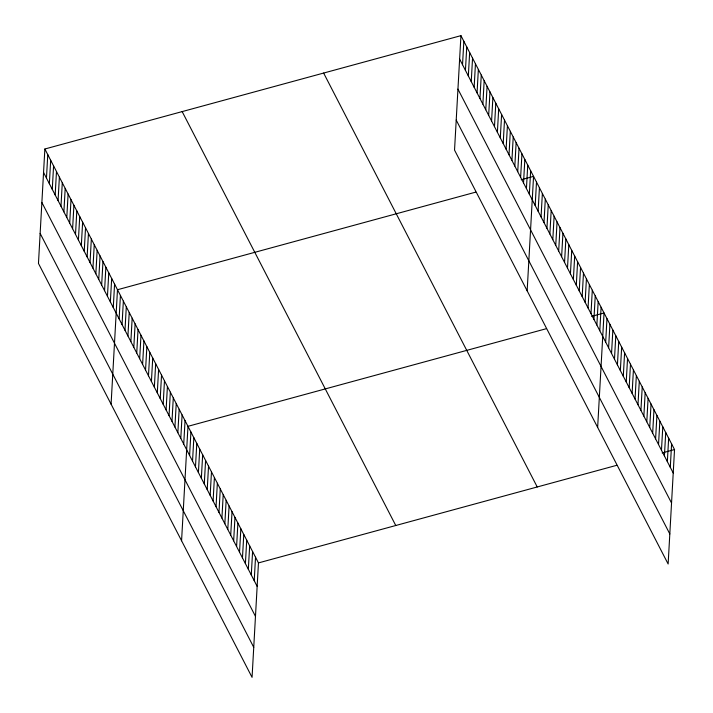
<?xml version="1.0" encoding="UTF-8"?>
<svg xmlns="http://www.w3.org/2000/svg" width="713" height="713" viewBox="0 0 713 713"><rect width="100%" height="100%" fill="white"/><g stroke="black" fill="none" stroke-linecap="round" stroke-linejoin="round"><path stroke-width="1.07" d="M44.866 148.999L38.466 263.436L252.063 677.35L258.462 562.913L44.866 148.999L460.937 35.65L674.534 449.564L668.134 564.001L454.537 150.087L460.937 35.65M46.461 178.072L47.771 154.632M49.366 183.704L50.676 160.265M52.272 189.328L53.582 165.888M55.168 194.961L56.487 171.521M58.074 200.594L59.384 177.145M60.979 206.217L62.289 182.778M63.885 211.85L65.195 188.41M66.79 217.474L68.1 194.034M69.696 223.107L71.006 199.667M72.601 228.739L73.911 205.299M75.507 234.363L76.817 210.923M78.412 239.996L79.722 216.556M81.318 245.629L82.628 222.18M84.223 251.252L85.533 227.812M87.129 256.885L88.439 233.445M90.034 262.509L91.344 239.069M92.94 268.141L94.25 244.702M95.845 273.774L97.155 250.325M98.751 279.398L100.061 255.958M101.656 285.031L102.966 261.591M104.561 290.654L105.872 267.215M107.458 296.287L108.768 272.847M110.363 301.92L111.674 278.471M113.269 307.544L114.579 284.104M111.085 404.173L117.485 289.736L475.749 192.127M119.116 318.863L120.426 295.423M122.048 324.558L123.358 301.118M124.989 330.253L126.299 306.804M127.921 335.939L129.231 312.499M130.862 341.634L132.172 318.185M133.803 347.32L135.113 323.88M136.736 353.015L138.046 329.575M139.677 358.701L140.987 335.262M142.609 364.396L143.919 340.957M145.55 370.092L146.86 346.643M148.482 375.778L149.792 352.338M151.423 381.473L152.734 358.024M154.356 387.159L155.666 363.719M157.297 392.854L158.607 369.414M160.229 398.54L161.539 375.1M163.17 404.235L164.48 380.795M166.102 409.93L167.412 386.482M169.043 415.617L170.354 392.177M171.985 421.312L173.295 397.863M174.917 426.998L176.227 403.558M177.858 432.693L179.168 409.253M180.79 438.379L182.1 414.939M183.731 444.074L185.041 420.634M181.574 540.757L187.974 426.321L546.238 328.72M189.605 455.455L190.915 432.016M192.537 461.151L193.847 437.702M195.478 466.837L196.788 443.397M198.41 472.532L199.72 449.092M201.351 478.218L202.661 454.778M204.283 483.913L205.594 460.473M207.225 489.608L208.535 466.159M210.166 495.294L211.476 471.854M213.098 500.989L214.408 477.541M216.039 506.676L217.349 483.236M218.971 512.371L220.281 488.931M221.912 518.057L223.222 494.617M224.845 523.752L226.155 500.312M227.786 529.447L229.096 505.998M230.718 535.133L232.028 511.693M233.659 540.828L234.969 517.388M236.591 546.514L237.901 523.075M239.532 552.21L240.842 528.77M242.465 557.896L243.775 534.456M245.406 563.591L246.716 540.151M248.338 569.286L249.657 545.837M251.279 574.972L252.589 551.532M254.22 580.667L255.53 557.227M462.532 64.723L463.842 41.283M465.437 70.346L466.748 46.906M468.334 75.979L469.653 52.539M471.24 81.612L472.55 58.163M474.145 87.236L475.455 63.796M477.05 92.868L478.361 69.428M479.956 98.492L481.266 75.052M482.861 104.125L484.172 80.685M485.767 109.757L487.077 86.309M488.672 115.381L489.983 91.941M491.578 121.014L492.888 97.574M494.483 126.638L495.793 103.198M497.389 132.27L498.699 108.831M500.294 137.903L501.604 114.454M503.2 143.527L504.51 120.087M506.105 149.16L507.415 125.72M509.011 154.792L510.321 131.344M511.916 160.416L513.226 136.976M514.822 166.049L516.132 142.609M517.727 171.673L519.037 148.233M520.624 177.305L521.943 153.865M523.529 182.938L524.839 159.489M526.435 188.562L527.745 165.122M529.34 194.194L530.65 170.755M527.157 290.815L533.556 176.378L521.167 179.756M535.187 205.513L536.497 182.073M538.119 211.208L539.429 187.76M541.06 216.895L542.37 193.455M543.992 222.59L545.302 199.141M546.933 228.276L548.244 204.836M549.866 233.971L551.185 210.531M552.807 239.657L554.117 216.217M555.748 245.352L557.058 221.912M558.68 251.047L559.99 227.599M561.621 256.733L562.931 233.294M564.553 262.429L565.864 238.98M567.495 268.115L568.805 244.675M570.427 273.81L571.737 250.37M573.368 279.496L574.678 256.056M576.3 285.191L577.61 261.751M579.241 290.886L580.551 267.437M582.173 296.572L583.484 273.132M585.115 302.267L586.425 278.819M588.047 307.954L589.366 284.514M590.988 313.649L592.298 290.209M593.929 319.335L595.239 295.895M596.861 325.03L598.171 301.59M599.802 330.725L601.112 307.276M597.646 427.408L604.045 312.971L591.656 316.349M605.676 342.106L606.986 318.658M608.608 347.792L609.918 324.353M611.549 353.488L612.859 330.048M614.481 359.174L615.791 335.734M617.422 364.869L618.732 341.429M620.355 370.564L621.665 347.115M623.296 376.25L624.606 352.81M626.228 381.945L627.547 358.496M629.169 387.631L630.479 364.191M632.11 393.326L633.42 369.887M635.042 399.013L636.352 375.573M637.983 404.708L639.294 381.268M640.916 410.403L642.226 386.954M643.857 416.089L645.167 392.649M646.789 421.784L648.099 398.335M649.73 427.47L651.04 404.03M652.662 433.165L653.973 409.725M655.604 438.851L656.914 415.412M658.536 444.547L659.846 421.107M661.477 450.242L662.787 426.793M664.409 455.928L665.728 432.488M667.35 461.623L668.66 438.183M670.291 467.309L671.601 443.869M258.462 562.913L616.727 465.313M662.145 452.933L674.534 449.564M459.627 59.09L673.224 473.004M457.942 89.116L671.548 503.03M456.213 120.06L669.819 533.966M323.631 73.056L537.228 486.97M182.163 111.593L395.768 525.508M43.555 172.448L257.152 586.353M41.871 202.474L255.477 616.38M40.142 233.409L253.748 647.324"/></g></svg>
